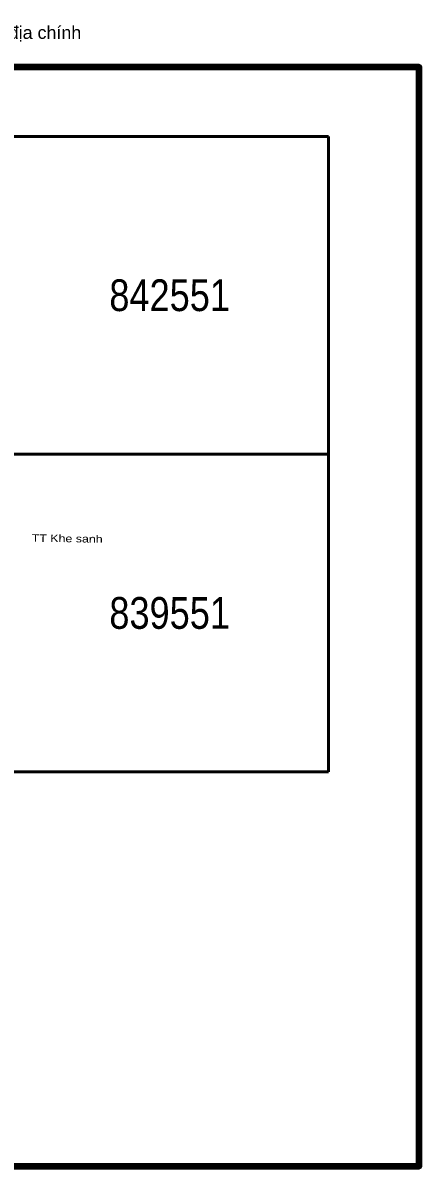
# Model space of a CAD drawing. Header units: metres. Extents: x 543846 to 554854, y 1832074 to 1843071.
# Drawn here: x 551115 to 554854, y 1832277 to 1843071 of the extents above; entities that cross this region are included whole.
import ezdxf
from ezdxf.enums import TextEntityAlignment as Align

# ---------------------------------------------------------------- set-up
doc = ezdxf.new("R2010")
doc.units = ezdxf.units.M
doc.header["$LTSCALE"] = 40
doc.layers.add('2', color=7, linetype='Continuous', lineweight=40)
doc.layers.add('60', color=7, linetype='Continuous', lineweight=106)
doc.layers.add('59', color=7, linetype='Continuous')

msp = doc.modelspace()

# ---------------------------------------------------------------- linework, layer by layer
at = {"layer": '2'}
for p, q in [((545000, 1842000), (554000, 1842000)), ((554000, 1836000), (554000, 1842000)), ((545000, 1839000), (554000, 1839000)), ((545000, 1836000), (554000, 1836000))]:
    msp.add_line(p, q, dxfattribs=at)
at = {"layer": '60'}
msp.add_lwpolyline([(543846.35, 1832276.74), (554853.87, 1832276.74), (554853.87, 1842653.63), (543846.35, 1842653.63)], close=True, dxfattribs=at)

# ---------------------------------------------------------------- texts
at = {"layer": '2', "width": 0.85}
for s, p in [('842551', (552500, 1840350)), ('839551', (552500, 1837350))]:
    msp.add_text(s, height=300, dxfattribs=at).set_placement(p, align=Align.CENTER)
at = {"layer": '59', "width": 1.25}
msp.add_text(' TT Khe sanh', height=70, rotation=359.156, dxfattribs=at).set_placement((551165.45, 1838173.23))
at = {"layer": '60', "width": 1.05}
msp.add_text('Sơ đồ chắp mảnh bản đồ địa chính cơ sở và bản đồ địa chính', height=120, dxfattribs=at).set_placement((549350.38, 1842920.18), align=Align.CENTER)

doc.saveas('drawing.dxf')
